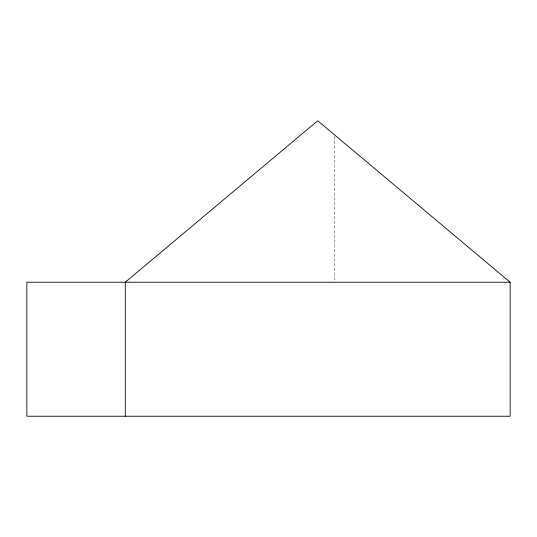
<?xml version="1.0" encoding="UTF-8"?>
<svg xmlns="http://www.w3.org/2000/svg" width="537" height="537" viewBox="0 0 537 537"><rect width="100%" height="100%" fill="white"/><g stroke="black" fill="none" stroke-linecap="round" stroke-linejoin="round"><path stroke-width="0.4" stroke-dasharray="2.69 2.01" d="M334.403 136.445L334.403 281.395"/><path stroke-width="0.81" d="M510.15 282.234L26.85 282.234L26.85 416.242L510.15 416.242L510.15 282.234L317.709 120.758L125.269 282.234L125.269 416.242"/></g></svg>
